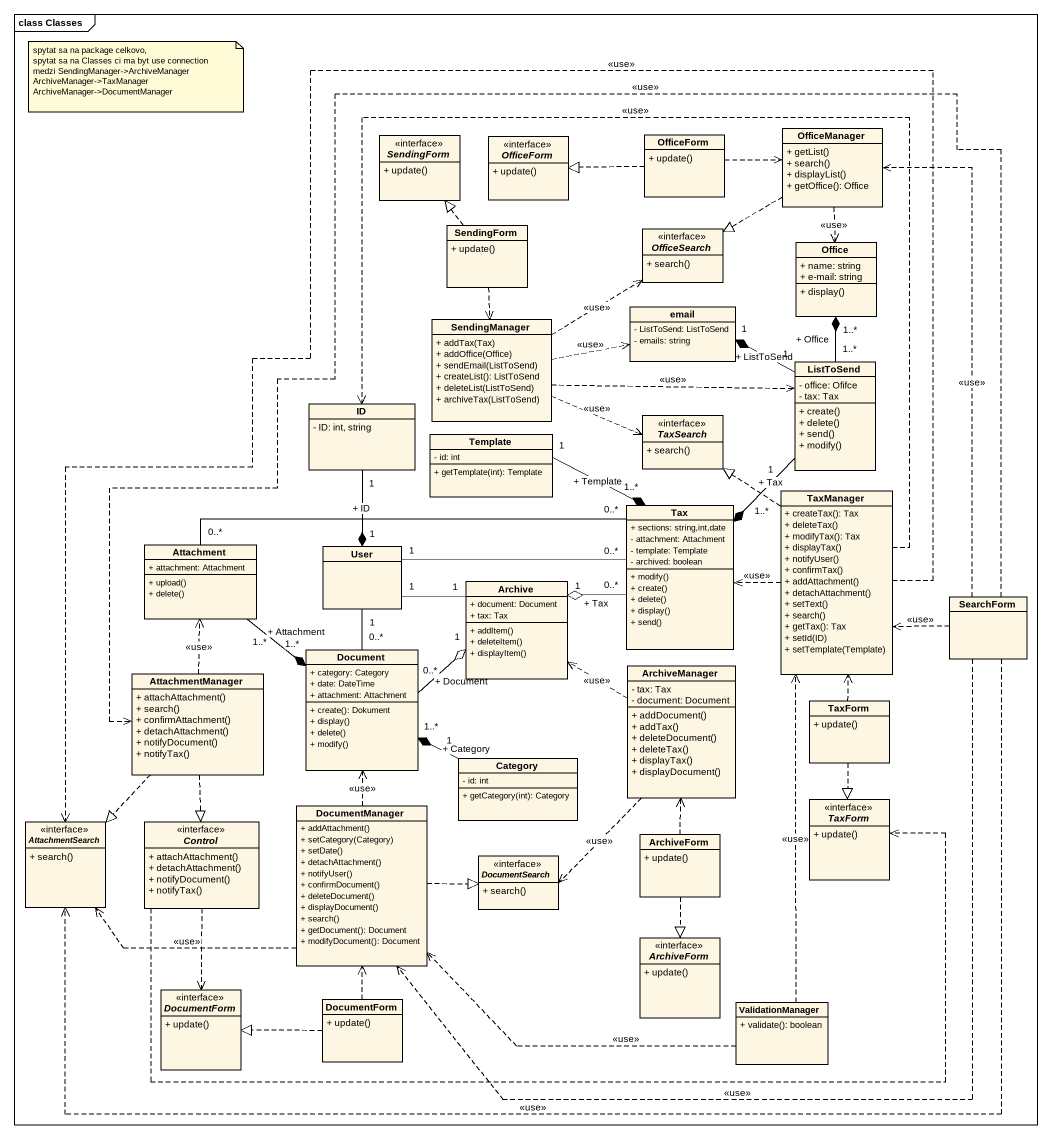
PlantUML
@startuml
mainframe class Classes
hide circle
hide empty members
skinparam classAttributeIconSize 0
interface SendingForm {
  + update()
}
interface OfficeForm {
  + update()
}
class "OfficeForm" as OfficeForm_2 {
  + update()
}
class OfficeManager {
  + getList()
  + search()
  + displayList()
  + getOffice(): Office
}
class "SendingForm" as SendingForm_2 {
  + update()
}
interface OfficeSearch {
  + search()
}
class Office {
  + name: string
  + e-mail: string
  + display()
}
class SendingManager {
  + addTax(Tax)
  + addOffice(Office)
  + sendEmail(ListToSend)
  + createList(): ListToSend
  + deleteList(ListToSend)
  + archiveTax(ListToSend)
}
class email {
  - ListToSend: ListToSend
  - emails: string
}
class ListToSend {
  - office: Ofifce
  - tax: Tax
  + create()
  + delete()
  + send()
  + modify()
}
class ID {
  - ID: int, string
}
interface TaxSearch {
  + search()
}
class Template {
  - id: int
  + getTemplate(int): Template
}
class TaxManager {
  + createTax(): Tax
  + deleteTax()
  + modifyTax(): Tax
  + displayTax()
  + notifyUser()
  + confirmTax()
  + addAttachment()
  + detachAttachment()
  + setText()
  + search()
  + getTax(): Tax
  + setId(ID)
  + setTemplate(Template)
}
class Tax {
  + sections: string,int,date
  - attachment: Attachment
  - template: Template
  - archived: boolean
  + modify()
  + create()
  + delete()
  + display()
  + send()
}
class Attachment {
  + attachment: Attachment
  + upload()
  + delete()
}
class User
class Archive {
  + document: Document
  + tax: Tax
  + addItem()
  + deleteItem()
  + displayItem()
}
class SearchForm
class Document {
  + category: Category
  + date: DateTime
  + attachment: Attachment
  + create(): Dokument
  + display()
  + delete()
  + modify()
}
class AttachmentManager {
  + attachAttachment()
  + search()
  + confirmAttachment()
  + detachAttachment()
  + notifyDocument()
  + notifyTax()
}
class ArchiveManager {
  - tax: Tax
  - document: Document
  + addDocument()
  + addTax()
  + deleteDocument()
  + deleteTax()
  + displayTax()
  + displayDocument()
}
class TaxForm {
  + update()
}
class Category {
  - id: int
  + getCategory(int): Category
}
interface AttachmentSearch {
  + search()
}
interface "Control" as Control_ {
  + attachAttachment()
  + detachAttachment()
  + notifyDocument()
  + notifyTax()
}
class DocumentManager {
  + addAttachment()
  + setCategory(Category)
  + setDate()
  + detachAttachment()
  + notifyUser()
  + confirmDocument()
  + deleteDocument()
  + displayDocument()
  + search()
  + getDocument(): Document
  + modifyDocument(): Document
}
interface "TaxForm" as TaxForm_2 {
  + update()
}
interface DocumentSearch {
  + search()
}
class ArchiveForm {
  + update()
}
interface "ArchiveForm" as ArchiveForm_2 {
  + update()
}
interface DocumentForm {
  + update()
}
class "DocumentForm" as DocumentForm_2 {
  + update()
}
class ValidationManager {
  + validate(): boolean
}
OfficeForm_2 .left.|> OfficeForm
OfficeForm_2 .right.> OfficeManager
OfficeManager .left.|> OfficeSearch
OfficeManager ..> Office : <<use>>
SendingForm_2 .up.|> SendingForm
SendingForm_2 ..> SendingManager
SendingManager .up.> OfficeSearch : <<use>>
SendingManager .right.> email : <<use>>
SendingManager .right.> ListToSend : <<use>>
SendingManager .right.> TaxSearch : <<use>>
ListToSend "1..*" -up-* "1..*" Office : + Office
ListToSend "1" -left-* "1" email : + ListToSend
ListToSend "1" --* "1..*" Tax : + Tax
ID "1" --* "1" User : + ID
Template "1" -right-* "1..*" Tax : + Template
TaxManager .left.> ID : <<use>>
TaxManager .up.|> TaxSearch
TaxManager .left.> Tax : <<use>>
TaxManager .left.> AttachmentSearch : <<use>>
Tax "0..*" -left- "1" User
Tax "0..*" -left-o "1" Archive : + Tax
Attachment "0..*" -right- "0..*" Tax
Attachment "1..*" --* "1..*" Document : + Attachment
User "1" -right- "1" Archive
SearchForm .up.> OfficeManager : <<use>>
SearchForm .left.> TaxManager : <<use>>
SearchForm .left.> AttachmentManager : <<use>>
SearchForm .left.> AttachmentSearch : <<use>>
SearchForm .left.> DocumentManager : <<use>>
Document "0..*" -up- "1" User
Document "0..*" -right-o "1" Archive : + Document
AttachmentManager .up.> Attachment : <<use>>
AttachmentManager ..|> AttachmentSearch
AttachmentManager ..|> Control_
ArchiveManager .up.> Archive : <<use>>
ArchiveManager ..> DocumentSearch : <<use>>
TaxForm .up.> TaxManager
TaxForm ..|> TaxForm_2
Category "1" -left-* "1..*" Document : + Category
Control_ .right.> TaxForm_2
Control_ ..> DocumentForm
DocumentManager .up.> Document : <<use>>
DocumentManager .left.> AttachmentSearch : <<use>>
DocumentManager .right.|> DocumentSearch
ArchiveForm .up.> ArchiveManager
ArchiveForm ..|> ArchiveForm_2
DocumentForm_2 .up.> DocumentManager
DocumentForm_2 .left.|> DocumentForm
ValidationManager .up.> TaxManager : <<use>>
ValidationManager .left.> DocumentManager : <<use>>
note as N1
  spytat sa na package celkovo,
  spytat sa na Classes ci ma byt use connection medzi SendingManager->ArchiveManager
  ArchiveManager->TaxManager
  ArchiveManager->DocumentManager
end note
@enduml
